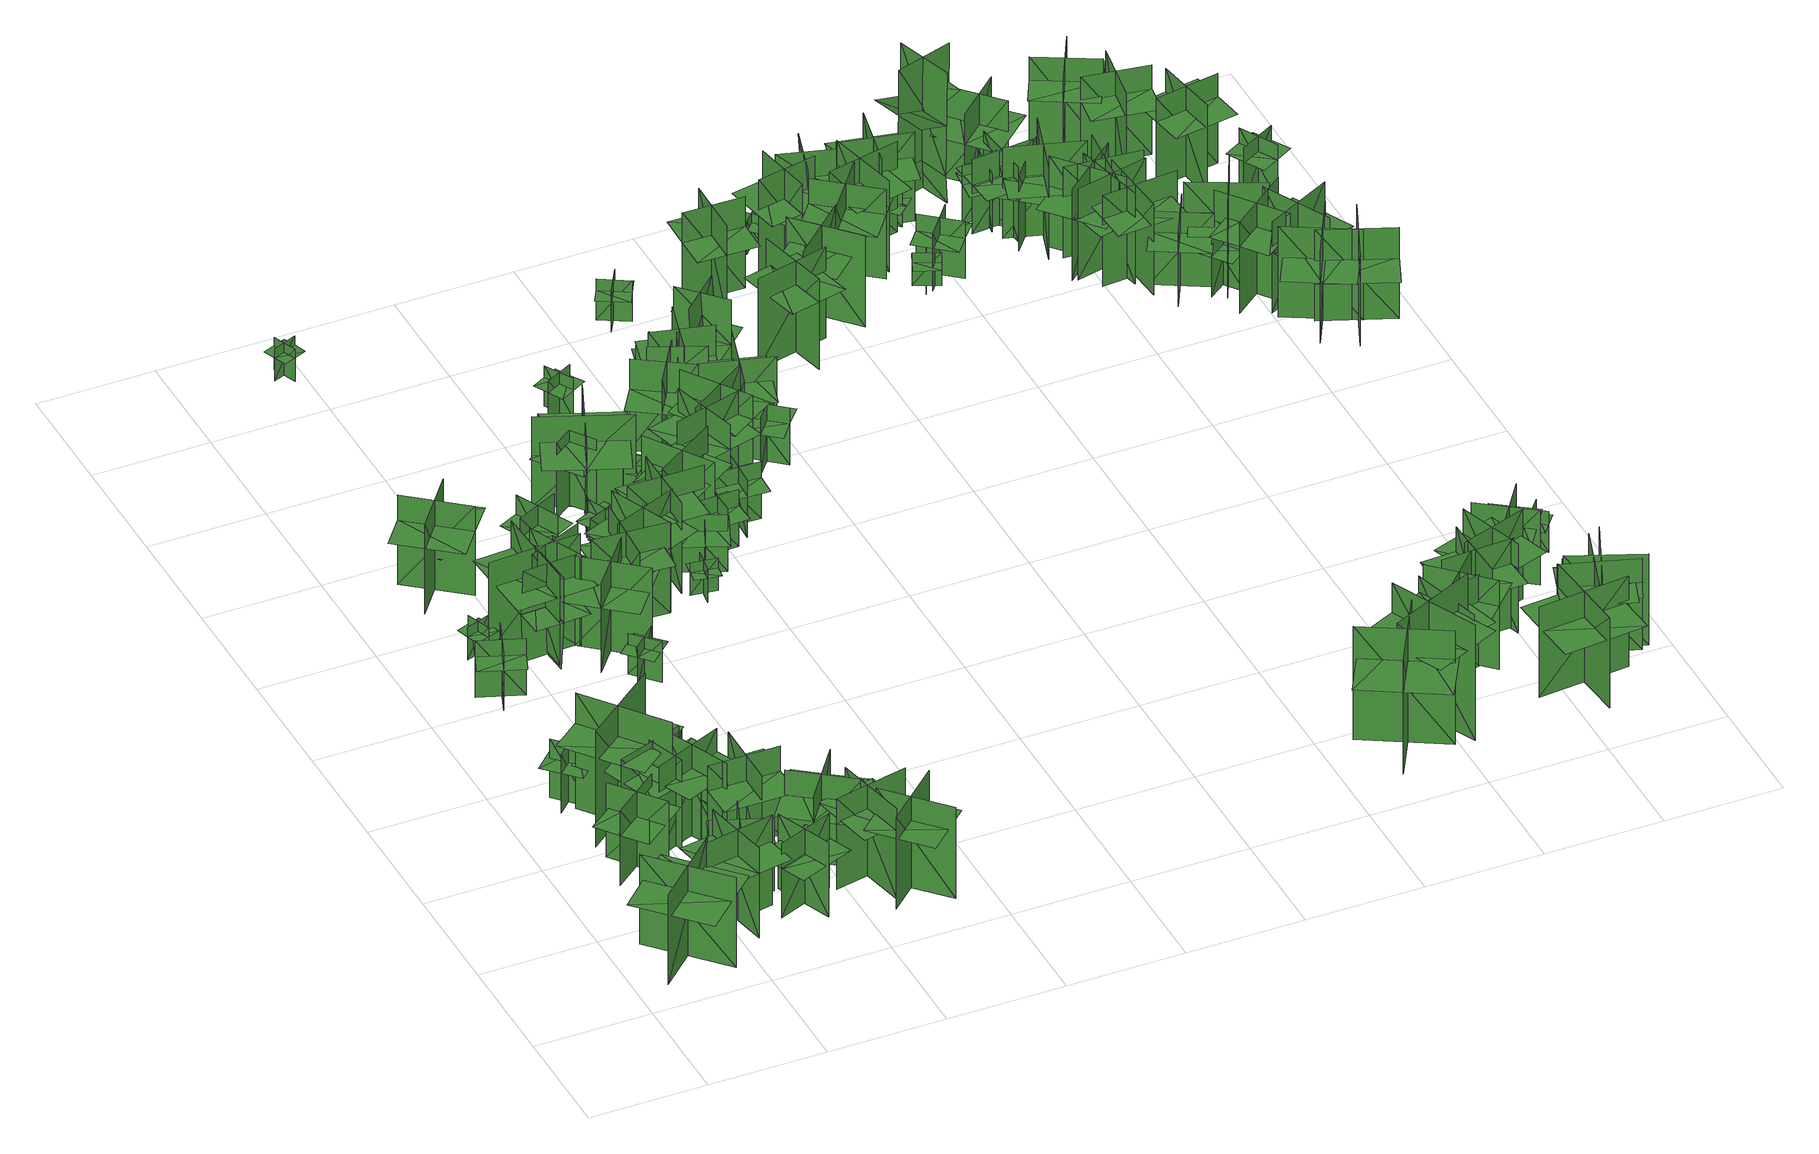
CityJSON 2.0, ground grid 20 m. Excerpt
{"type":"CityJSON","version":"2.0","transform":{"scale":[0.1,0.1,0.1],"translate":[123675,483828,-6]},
"CityObjects":{
"tree1":{"type":"SolitaryVegetationObject","geometry":[{"type":"MultiSurface","lod":"1","boundaries":[[[0,1,2]],[[0,2,3]],[[4,5,6]],[[4,6,7]],[[8,9,10]],[[8,10,11]],[[8,11,12]],[[8,12,13]]]}]},
"tree2":{"type":"SolitaryVegetationObject","geometry":[{"type":"MultiSurface","lod":"1","boundaries":[[[14,15,16]],[[14,16,17]],[[18,19,20]],[[18,20,21]],[[22,23,24]],[[22,24,25]],[[22,23,26]],[[22,26,27]]]}]},
"tree3":{"type":"SolitaryVegetationObject","geometry":[{"type":"MultiSurface","lod":"1","boundaries":[[[28,29,30]],[[28,30,31]],[[32,33,34]],[[32,34,35]],[[36,37,38]],[[36,38,39]],[[36,39,40]],[[36,40,41]]]}]},
"tree4":{"type":"SolitaryVegetationObject","geometry":[{"type":"MultiSurface","lod":"1","boundaries":[[[42,43,44]],[[42,44,45]],[[46,47,48]],[[46,48,49]],[[50,51,52]],[[50,52,53]],[[50,54,55]],[[50,55,51]]]}]},
"tree5":{"type":"SolitaryVegetationObject","geometry":[{"type":"MultiSurface","lod":"1","boundaries":[[[56,57,58]],[[56,58,59]],[[60,61,62]],[[60,62,63]],[[64,65,66]],[[64,66,67]],[[64,68,69]],[[64,69,65]]]}]},
"tree6":{"type":"SolitaryVegetationObject","geometry":[{"type":"MultiSurface","lod":"1","boundaries":[[[70,71,72]],[[70,72,73]],[[74,75,76]],[[74,76,77]],[[78,79,80]],[[78,80,81]],[[78,81,82]],[[78,82,83]]]}]},
"tree7":{"type":"SolitaryVegetationObject","geometry":[{"type":"MultiSurface","lod":"1","boundaries":[[[84,85,86]],[[84,86,87]],[[88,89,90]],[[88,90,91]],[[92,93,94]],[[92,94,95]],[[92,96,97]],[[92,97,93]]]}]},
"tree8":{"type":"SolitaryVegetationObject","geometry":[{"type":"MultiSurface","lod":"1","boundaries":[[[98,99,100]],[[98,100,101]],[[102,103,104]],[[102,104,105]],[[106,107,108]],[[106,108,109]],[[106,109,110]],[[106,110,111]]]}]},
"tree9":{"type":"SolitaryVegetationObject","geometry":[{"type":"MultiSurface","lod":"1","boundaries":[[[112,113,114]],[[112,114,115]],[[116,117,118]],[[116,118,119]],[[120,121,122]],[[120,122,123]],[[120,124,125]],[[120,125,121]]]}]},
"tree10":{"type":"SolitaryVegetationObject","geometry":[{"type":"MultiSurface","lod":"1","boundaries":[[[126,127,128]],[[126,128,129]],[[130,131,132]],[[130,132,133]],[[134,135,136]],[[134,136,137]],[[134,135,138]],[[134,138,139]]]}]},
"tree11":{"type":"SolitaryVegetationObject","geometry":[{"type":"MultiSurface","lod":"1","boundaries":[[[140,141,142]],[[140,142,143]],[[144,145,146]],[[144,146,147]],[[148,149,150]],[[148,150,151]],[[148,151,152]],[[148,152,153]]]}]},
"tree12":{"type":"SolitaryVegetationObject","geometry":[{"type":"MultiSurface","lod":"1","boundaries":[[[154,155,156]],[[154,156,157]],[[158,159,160]],[[158,160,161]],[[162,163,164]],[[162,164,165]],[[162,166,167]],[[162,167,163]]]}]},
"tree13":{"type":"SolitaryVegetationObject","geometry":[{"type":"MultiSurface","lod":"1","boundaries":[[[168,169,170]],[[168,170,171]],[[172,173,174]],[[172,174,175]],[[176,177,178]],[[176,178,179]],[[176,179,180]],[[176,180,181]]]}]},
"tree14":{"type":"SolitaryVegetationObject","geometry":[{"type":"MultiSurface","lod":"1","boundaries":[[[182,183,184]],[[182,184,185]],[[186,187,188]],[[186,188,189]],[[190,191,192]],[[190,192,193]],[[190,193,194]],[[190,194,195]]]}]},
"tree15":{"type":"SolitaryVegetationObject","geometry":[{"type":"MultiSurface","lod":"1","boundaries":[[[196,197,198]],[[196,198,199]],[[200,201,202]],[[200,202,203]],[[204,205,206]],[[204,206,207]],[[204,207,208]],[[204,208,209]]]}]},
"tree16":{"type":"SolitaryVegetationObject","geometry":[{"type":"MultiSurface","lod":"1","boundaries":[[[210,211,212]],[[210,212,213]],[[214,215,216]],[[214,216,217]],[[218,219,220]],[[218,220,221]],[[218,221,222]],[[218,222,223]]]}]},
"tree17":{"type":"SolitaryVegetationObject","geometry":[{"type":"MultiSurface","lod":"1","boundaries":[[[224,225,226]],[[224,226,227]],[[228,229,230]],[[228,230,231]],[[232,233,234]],[[232,234,235]],[[232,235,236]],[[232,236,237]]]}]},
"tree18":{"type":"SolitaryVegetationObject","geometry":[{"type":"MultiSurface","lod":"1","boundaries":[[[238,239,240]],[[238,240,241]],[[242,243,244]],[[242,244,245]],[[246,247,248]],[[246,248,249]],[[246,249,250]],[[246,250,251]]]}]},
"tree19":{"type":"SolitaryVegetationObject","geometry":[{"type":"MultiSurface","lod":"1","boundaries":[[[252,253,254]],[[252,254,255]],[[256,257,258]],[[256,258,259]],[[260,261,262]],[[260,262,263]],[[260,264,265]],[[260,265,261]]]}]},
"tree20":{"type":"SolitaryVegetationObject","geometry":[{"type":"MultiSurface","lod":"1","boundaries":[[[266,267,268]],[[266,268,269]],[[270,271,272]],[[270,272,273]],[[274,275,276]],[[274,276,277]],[[274,277,278]],[[274,278,279]]]}]},
"tree21":{"type":"SolitaryVegetationObject","geometry":[{"type":"MultiSurface","lod":"1","boundaries":[[[280,281,282]],[[280,282,283]],[[284,285,286]],[[284,286,287]],[[288,289,290]],[[288,290,291]],[[288,291,292]],[[288,292,293]]]}]},
"tree22":{"type":"SolitaryVegetationObject","geometry":[{"type":"MultiSurface","lod":"1","boundaries":[[[294,295,296]],[[294,296,297]],[[298,299,300]],[[298,300,301]],[[302,303,299]],[[302,299,298]],[[304,305,295]],[[304,295,294]],[[294,295,306]],[[294,306,307]],[[294,308,309]],[[294,309,295]]]}]},
"tree23":{"type":"SolitaryVegetationObject","geometry":[{"type":"MultiSurface","lod":"1","boundaries":[[[310,311,312]],[[310,312,313]],[[314,315,316]],[[314,316,317]],[[318,319,320]],[[318,320,321]],[[318,321,322]],[[318,322,323]]]}]},
"tree24":{"type":"SolitaryVegetationObject","geometry":[{"type":"MultiSurface","lod":"1","boundaries":[[[324,325,326]],[[324,326,327]],[[328,329,330]],[[328,330,331]],[[332,333,334]],[[332,334,335]],[[332,336,337]],[[332,337,333]]]}]},
"tree25":{"type":"SolitaryVegetationObject","geometry":[{"type":"MultiSurface","lod":"1","boundaries":[[[338,339,340]],[[338,340,341]],[[342,343,344]],[[342,344,345]],[[346,347,348]],[[346,348,349]],[[346,349,350]],[[346,350,351]]]}]},
"tree26":{"type":"SolitaryVegetationObject","geometry":[{"type":"MultiSurface","lod":"1","boundaries":[[[352,353,354]],[[352,354,355]],[[356,357,358]],[[356,358,359]],[[360,361,362]],[[360,362,363]],[[360,364,365]],[[360,365,361]]]}]},
"tree27":{"type":"SolitaryVegetationObject","geometry":[{"type":"MultiSurface","lod":"1","boundaries":[[[366,367,368]],[[366,368,369]],[[370,371,372]],[[370,372,373]],[[374,375,376]],[[374,376,377]],[[374,375,378]],[[374,378,379]]]}]},
"tree28":{"type":"SolitaryVegetationObject","geometry":[{"type":"MultiSurface","lod":"1","boundaries":[[[380,381,382]],[[380,382,383]],[[384,385,386]],[[384,386,387]],[[388,389,390]],[[388,390,391]],[[388,391,392]],[[388,392,393]]]}]},
"tree29":{"type":"SolitaryVegetationObject","geometry":[{"type":"MultiSurface","lod":"1","boundaries":[[[394,395,396]],[[394,396,397]],[[398,399,400]],[[398,400,401]],[[402,403,404]],[[402,404,405]],[[402,405,406]],[[402,406,407]]]}]},
"tree30":{"type":"SolitaryVegetationObject","geometry":[{"type":"MultiSurface","lod":"1","boundaries":[[[408,409,410]],[[408,410,411]],[[412,413,414]],[[412,414,415]],[[416,417,418]],[[416,418,419]],[[416,419,420]],[[416,420,421]]]}]},
"tree31":{"type":"SolitaryVegetationObject","geometry":[{"type":"MultiSurface","lod":"1","boundaries":[[[422,423,424]],[[422,424,425]],[[426,427,428]],[[426,428,429]],[[430,431,432]],[[430,432,433]],[[430,431,434]],[[430,434,435]]]}]},
"tree32":{"type":"SolitaryVegetationObject","geometry":[{"type":"MultiSurface","lod":"1","boundaries":[[[436,437,438]],[[436,438,439]],[[440,441,442]],[[440,442,443]],[[444,445,446]],[[444,446,447]],[[444,448,449]],[[444,449,445]]]}]},
"tree33":{"type":"SolitaryVegetationObject","geometry":[{"type":"MultiSurface","lod":"1","boundaries":[[[450,451,452]],[[450,452,453]],[[454,455,456]],[[454,456,457]],[[458,459,460]],[[458,460,461]],[[458,461,462]],[[458,462,463]]]}]},
"tree34":{"type":"SolitaryVegetationObject","geometry":[{"type":"MultiSurface","lod":"1","boundaries":[[[464,465,466]],[[464,466,467]],[[468,469,470]],[[468,470,471]],[[472,473,474]],[[472,474,475]],[[472,475,476]],[[472,476,477]]]}]},
"tree35":{"type":"SolitaryVegetationObject","geometry":[{"type":"MultiSurface","lod":"1","boundaries":[[[478,479,480]],[[478,480,481]],[[482,483,484]],[[482,484,485]],[[486,487,488]],[[486,488,489]],[[486,489,490]],[[486,490,491]]]}]},
"tree36":{"type":"SolitaryVegetationObject","geometry":[{"type":"MultiSurface","lod":"1","boundaries":[[[492,493,494]],[[492,494,495]],[[496,497,498]],[[496,498,499]],[[500,501,502]],[[500,502,503]],[[500,504,505]],[[500,505,501]]]}]},
"tree37":{"type":"SolitaryVegetationObject","geometry":[{"type":"MultiSurface","lod":"1","boundaries":[[[506,507,508]],[[506,508,509]],[[510,511,512]],[[510,512,513]],[[514,515,516]],[[514,516,517]],[[514,517,518]],[[514,518,519]]]}]},
"tree38":{"type":"SolitaryVegetationObject","geometry":[{"type":"MultiSurface","lod":"1","boundaries":[[[520,521,522]],[[520,522,523]],[[524,525,526]],[[524,526,527]],[[528,529,530]],[[528,530,531]],[[528,532,533]],[[528,533,529]]]}]},
"tree39":{"type":"SolitaryVegetationObject","geometry":[{"type":"MultiSurface","lod":"1","boundaries":[[[534,535,536]],[[534,536,537]],[[538,539,540]],[[538,540,541]],[[542,543,544]],[[542,544,545]],[[542,545,546]],[[542,546,547]]]}]},
"tree40":{"type":"SolitaryVegetationObject","geometry":[{"type":"MultiSurface","lod":"1","boundaries":[[[548,549,550]],[[548,550,551]],[[552,553,554]],[[552,554,555]],[[556,557,558]],[[556,558,559]],[[556,559,560]],[[556,560,561]]]}]},
"tree41":{"type":"SolitaryVegetationObject","geometry":[{"type":"MultiSurface","lod":"1","boundaries":[[[562,563,564]],[[562,564,565]],[[566,567,568]],[[566,568,569]],[[570,571,572]],[[570,572,573]],[[570,574,575]],[[570,575,571]]]}]},
"tree42":{"type":"SolitaryVegetationObject","geometry":[{"type":"MultiSurface","lod":"1","boundaries":[[[576,577,578]],[[576,578,579]],[[580,581,582]],[[580,582,583]],[[584,585,586]],[[584,586,587]],[[584,587,588]],[[584,588,589]]]}]},
"tree43":{"type":"SolitaryVegetationObject","geometry":[{"type":"MultiSurface","lod":"1","boundaries":[[[590,591,592]],[[590,592,593]],[[594,595,596]],[[594,596,597]],[[598,599,600]],[[598,600,601]],[[598,602,603]],[[598,603,599]]]}]},
"tree44":{"type":"SolitaryVegetationObject","geometry":[{"type":"MultiSurface","lod":"1","boundaries":[[[604,605,606]],[[604,606,607]],[[608,609,610]],[[608,610,611]],[[612,613,614]],[[612,614,615]],[[612,615,616]],[[612,616,617]]]}]},
"tree45":{"type":"SolitaryVegetationObject","geometry":[{"type":"MultiSurface","lod":"1","boundaries":[[[618,619,620]],[[618,620,621]],[[622,623,624]],[[622,624,625]],[[626,627,628]],[[626,628,629]],[[626,629,630]],[[626,630,631]]]}]},
"tree46":{"type":"SolitaryVegetationObject","geometry":[{"type":"MultiSurface","lod":"1","boundaries":[[[632,633,634]],[[632,634,635]],[[636,637,638]],[[636,638,639]],[[640,641,642]],[[640,642,643]],[[640,643,644]],[[640,644,645]]]}]},
"tree47":{"type":"SolitaryVegetationObject","geometry":[{"type":"MultiSurface","lod":"1","boundaries":[[[646,647,648]],[[646,648,649]],[[650,651,652]],[[650,652,653]],[[654,655,656]],[[654,656,657]],[[654,658,659]],[[654,659,655]]]}]},
"tree48":{"type":"SolitaryVegetationObject","geometry":[{"type":"MultiSurface","lod":"1","boundaries":[[[660,661,662]],[[660,662,663]],[[664,665,666]],[[664,666,667]],[[668,669,670]],[[668,670,671]],[[668,672,673]],[[668,673,669]]]}]},
"tree49":{"type":"SolitaryVegetationObject","geometry":[{"type":"MultiSurface","lod":"1","boundaries":[[[674,675,676]],[[674,676,677]],[[678,679,680]],[[678,680,681]],[[682,683,679]],[[682,679,678]],[[684,685,675]],[[684,675,674]],[[674,675,686]],[[674,686,687]],[[674,688,689]],[[674,689,675]]]}]},
"tree50":{"type":"SolitaryVegetationObject","geometry":[{"type":"MultiSurface","lod":"1","boundaries":[[[690,691,692]],[[690,692,693]],[[694,695,696]],[[694,696,697]],[[698,699,700]],[[698,700,701]],[[698,702,703]],[[698,703,699]]]}]},
"tree51":{"type":"SolitaryVegetationObject","geometry":[{"type":"MultiSurface","lod":"1","boundaries":[[[704,705,706]],[[704,706,707]],[[708,709,710]],[[708,710,711]],[[712,713,714]],[[712,714,715]],[[712,716,717]],[[712,717,713]]]}]},
"tree52":{"type":"SolitaryVegetationObject","geometry":[{"type":"MultiSurface","lod":"1","boundaries":[[[718,719,720]],[[718,720,721]],[[722,723,724]],[[722,724,725]],[[726,727,728]],[[726,728,729]],[[726,729,730]],[[726,730,731]]]}]},
"tree53":{"type":"SolitaryVegetationObject","geometry":[{"type":"MultiSurface","lod":"1","boundaries":[[[732,733,734]],[[732,734,735]],[[736,737,738]],[[736,738,739]],[[740,741,742]],[[740,742,743]],[[740,741,744]],[[740,744,745]]]}]},
"tree54":{"type":"SolitaryVegetationObject","geometry":[{"type":"MultiSurface","lod":"1","boundaries":[[[746,747,748]],[[746,748,749]],[[750,751,752]],[[750,752,753]],[[754,755,756]],[[754,756,757]],[[754,757,758]],[[754,758,759]]]}]},
"tree55":{"type":"SolitaryVegetationObject","geometry":[{"type":"MultiSurface","lod":"1","boundaries":[[[760,761,762]],[[760,762,763]],[[764,765,766]],[[764,766,767]],[[768,769,765]],[[768,765,764]],[[770,771,761]],[[770,761,760]],[[760,761,772]],[[760,772,773]],[[760,774,775]],[[760,775,761]]]}]},
"tree56":{"type":"SolitaryVegetationObject","geometry":[{"type":"MultiSurface","lod":"1","boundaries":[[[776,777,778]],[[776,778,779]],[[780,781,782]],[[780,782,783]],[[784,785,786]],[[784,786,787]],[[784,787,788]],[[784,788,789]]]}]},
"tree57":{"type":"SolitaryVegetationObject","geometry":[{"type":"MultiSurface","lod":"1","boundaries":[[[790,791,792]],[[790,792,793]],[[794,795,796]],[[794,796,797]],[[798,799,800]],[[798,800,801]],[[798,802,803]],[[798,803,799]]]}]},
"tree58":{"type":"SolitaryVegetationObject","geometry":[{"type":"MultiSurface","lod":"1","boundaries":[[[804,805,806]],[[804,806,807]],[[808,809,810]],[[808,810,811]],[[812,813,814]],[[812,814,815]],[[812,816,817]],[[812,817,813]]]}]},
"tree59":{"type":"SolitaryVegetationObject","geometry":[{"type":"MultiSurface","lod":"1","boundaries":[[[818,819,820]],[[818,820,821]],[[822,823,824]],[[822,824,825]],[[826,827,828]],[[826,828,829]],[[826,829,830]],[[826,830,831]]]}]},
"tree60":{"type":"SolitaryVegetationObject","geometry":[{"type":"MultiSurface","lod":"1","boundaries":[[[832,833,834]],[[832,834,835]],[[836,837,838]],[[836,838,839]],[[840,841,842]],[[840,842,843]],[[840,844,845]],[[840,845,841]]]}]},
"tree61":{"type":"SolitaryVegetationObject","geometry":[{"type":"MultiSurface","lod":"1","boundaries":[[[846,847,848]],[[846,848,849]],[[850,851,852]],[[850,852,853]],[[854,855,856]],[[854,856,857]],[[854,858,859]],[[854,859,855]]]}]},
"tree62":{"type":"SolitaryVegetationObject","geometry":[{"type":"MultiSurface","lod":"1","boundaries":[[[860,861,862]],[[860,862,863]],[[864,865,866]],[[864,866,867]],[[868,869,870]],[[868,870,871]],[[868,871,872]],[[868,872,873]]]}]},
"tree63":{"type":"SolitaryVegetationObject","geometry":[{"type":"MultiSurface","lod":"1","boundaries":[[[874,875,876]],[[874,876,877]],[[878,879,880]],[[878,880,881]],[[882,883,884]],[[882,884,885]],[[882,886,887]],[[882,887,883]]]}]},
"tree64":{"type":"SolitaryVegetationObject","geometry":[{"type":"MultiSurface","lod":"1","boundaries":[[[888,889,890]],[[888,890,891]],[[892,893,894]],[[892,894,895]],[[896,897,898]],[[896,898,899]],[[896,899,900]],[[896,900,901]]]}]},
"tree65":{"type":"SolitaryVegetationObject","geometry":[{"type":"MultiSurface","lod":"1","boundaries":[[[902,903,904]],[[902,904,905]],[[906,907,908]],[[906,908,909]],[[910,911,912]],[[910,912,913]],[[910,913,914]],[[910,914,915]]]}]},
"tree66":{"type":"SolitaryVegetationObject","geometry":[{"type":"MultiSurface","lod":"1","boundaries":[[[916,917,918]],[[916,918,919]],[[920,921,922]],[[920,922,923]],[[924,925,926]],[[924,926,927]],[[924,928,929]],[[924,929,925]]]}]},
"tree67":{"type":"SolitaryVegetationObject","geometry":[{"type":"MultiSurface","lod":"1","boundaries":[[[930,931,932]],[[930,932,933]],[[934,935,936]],[[934,936,937]],[[938,939,940]],[[938,940,941]],[[938,941,942]],[[938,942,943]]]}]},
"tree68":{"type":"SolitaryVegetationObject","geometry":[{"type":"MultiSurface","lod":"1","boundaries":[[[944,945,946]],[[944,946,947]],[[948,949,950]],[[948,950,951]],[[952,953,949]],[[952,949,948]],[[954,955,945]],[[954,945,944]],[[944,945,956]],[[944,956,957]],[[944,958,959]],[[944,959,945]]]}]},
"tree69":{"type":"SolitaryVegetationObject","geometry":[{"type":"MultiSurface","lod":"1","boundaries":[[[960,961,962]],[[960,962,963]],[[964,965,966]],[[964,966,967]],[[968,969,970]],[[968,970,971]],[[968,971,972]],[[968,972,973]]]}]},
"tree70":{"type":"SolitaryVegetationObject","geometry":[{"type":"MultiSurface","lod":"1","boundaries":[[[974,975,976]],[[974,976,977]],[[978,979,980]],[[978,980,981]],[[982,983,984]],[[982,984,985]],[[982,985,986]],[[982,986,987]]]}]},
"tree71":{"type":"SolitaryVegetationObject","geometry":[{"type":"MultiSurface","lod":"1","boundaries":[[[988,989,990]],[[988,990,991]],[[992,993,994]],[[992,994,995]],[[996,997,998]],[[996,998,999]],[[996,1000,1001]],[[996,1001,997]]]}]},
"tree72":{"type":"SolitaryVegetationObject","geometry":[{"type":"MultiSurface","lod":"1","boundaries":[[[1002,1003,1004]],[[1002,1004,1005]],[[1006,1007,1008]],[[1006,1008,1009]],[[1010,1011,1012]],[[1010,1012,1013]],[[1010,1013,1014]],[[1010,1014,1015]]]}]},
"tree73":{"type":"SolitaryVegetationObject","geometry":[{"type":"MultiSurface","lod":"1","boundaries":[[[1016,1017,1018]],[[1016,1018,1019]],[[1020,1021,1022]],[[1020,1022,1023]],[[1024,1025,1026]],[[1024,1026,1027]],[[1024,1027,1028]],[[1024,1028,1029]]]}]},
"tree74":{"type":"SolitaryVegetationObject","geometry":[{"type":"MultiSurface","lod":"1","boundaries":[[[1030,1031,1032]],[[1030,1032,1033]],[[1034,1035,1036]],[[1034,1036,1037]],[[1038,1039,1040]],[[1038,1040,1041]],[[1038,1041,1042]],[[1038,1042,1043]]]}]},
"tree75":{"type":"SolitaryVegetationObject","geometry":[{"type":"MultiSurface","lod":"1","boundaries":[[[1044,1045,1046]],[[1044,1046,1047]],[[1048,1049,1050]],[[1048,1050,1051]],[[1052,1053,1054]],[[1052,1054,1055]],[[1052,1055,1056]],[[1052,1056,1057]]]}]},
"tree76":{"type":"SolitaryVegetationObject","geometry":[{"type":"MultiSurface","lod":"1","boundaries":[[[1058,1059,1060]],[[1058,1060,1061]],[[1062,1063,1064]],[[1062,1064,1065]],[[1066,1067,1068]],[[1066,1068,1069]],[[1066,1069,1070]],[[1066,1070,1071]]]}]},
"tree77":{"type":"SolitaryVegetationObject","geometry":[{"type":"MultiSurface","lod":"1","boundaries":[[[1072,1073,1074]],[[1072,1074,1075]],[[1076,1077,1078]],[[1076,1078,1079]],[[1080,1081,1082]],[[1080,1082,1083]],[[1080,1083,1084]],[[1080,1084,1085]]]}]},
"tree78":{"type":"SolitaryVegetationObject","geometry":[{"type":"MultiSurface","lod":"1","boundaries":[[[1086,1087,1088]],[[1086,1088,1089]],[[1090,1091,1092]],[[1090,1092,1093]],[[1094,1095,1096]],[[1094,1096,1097]],[[1094,1097,1098]],[[1094,1098,1099]]]}]},
"tree79":{"type":"SolitaryVegetationObject","geometry":[{"type":"MultiSurface","lod":"1","boundaries":[[[1100,1101,1102]],[[1100,1102,1103]],[[1104,1105,1106]],[[1104,1106,1107]],[[1108,1109,1110]],[[1108,1110,1111]],[[1108,1112,1113]],[[1108,1113,1109]]]}]},
"tree80":{"type":"SolitaryVegetationObject","geometry":[{"type":"MultiSurface","lod":"1","boundaries":[[[1114,1115,1116]],[[1114,1116,1117]],[[1118,1119,1120]],[[1118,1120,1121]],[[1122,1123,1119]],[[1122,1119,1118]],[[1124,1125,1115]],[[1124,1115,1114]],[[1126,1127,1128]],[[1126,1128,1129]],[[1130,1131,1132]],[[1130,1132,1133]]]}]},
"tree81":{"type":"SolitaryVegetationObject","geometry":[{"type":"MultiSurface","lod":"1","boundaries":[[[1134,1135,1136]],[[1134,1136,1137]],[[1138,1139,1140]],[[1138,1140,1141]],[[1142,1143,1144]],[[1142,1144,1145]],[[1142,1146,1147]],[[1142,1147,1143]]]}]},
"tree82":{"type":"SolitaryVegetationObject","geometry":[{"type":"MultiSurface","lod":"1","boundaries":[[[1148,1149,1150]],[[1148,1150,1151]],[[1152,1153,1154]],[[1152,1154,1155]],[[1156,1157,1158]],[[1156,1158,1159]],[[1156,1160,1161]],[[1156,1161,1157]]]}]},
"tree83":{"type":"SolitaryVegetationObject","geometry":[{"type":"MultiSurface","lod":"1","boundaries":[[[1162,1163,1164]],[[1162,1164,1165]],[[1166,1167,1168]],[[1166,1168,1169]],[[1170,1171,1172]],[[1170,1172,1173]],[[1170,1174,1175]],[[1170,1175,1171]]]}]},
"tree84":{"type":"SolitaryVegetationObject","geometry":[{"type":"MultiSurface","lod":"1","boundaries":[[[1176,1177,1178]],[[1176,1178,1179]],[[1180,1181,1182]],[[1180,1182,1183]],[[1184,1185,1186]],[[1184,1186,1187]],[[1184,1185,1188]],[[1184,1188,1189]]]}]},
"tree85":{"type":"SolitaryVegetationObject","geometry":[{"type":"MultiSurface","lod":"1","boundaries":[[[1190,1191,1192]],[[1190,1192,1193]],[[1194,1195,1196]],[[1194,1196,1197]],[[1198,1199,1200]],[[1198,1200,1201]],[[1198,1199,1202]],[[1198,1202,1203]]]}]},
"tree86":{"type":"SolitaryVegetationObject","geometry":[{"type":"MultiSurface","lod":"1","boundaries":[[[1204,1205,1206]],[[1204,1206,1207]],[[1208,1209,1210]],[[1208,1210,1211]],[[1212,1213,1214]],[[1212,1214,1215]],[[1212,1216,1217]],[[1212,1217,1213]]]}]},
"tree87":{"type":"SolitaryVegetationObject","geometry":[{"type":"MultiSurface","lod":"1","boundaries":[[[1218,1219,1220]],[[1218,1220,1221]],[[1222,1223,1224]],[[1222,1224,1225]],[[1226,1227,1228]],[[1226,1228,1229]],[[1226,1227,1230]],[[1226,1230,1231]]]}]},
"tree88":{"type":"SolitaryVegetationObject","geometry":[{"type":"MultiSurface","lod":"1","boundaries":[[[1232,1233,1234]],[[1232,1234,1235]],[[1236,1237,1238]],[[1236,1238,1239]],[[1240,1241,1242]],[[1240,1242,1243]],[[1240,1241,1244]],[[1240,1244,1245]]]}]},
"tree89":{"type":"SolitaryVegetationObject","geometry":[{"type":"MultiSurface","lod":"1","boundaries":[[[1246,1247,1248]],[[1246,1248,1249]],[[1250,1251,1252]],[[1250,1252,1253]],[[1254,1255,1256]],[[1254,1256,1257]],[[1254,1258,1259]],[[1254,1259,1255]]]}]},
"tree90":{"type":"SolitaryVegetationObject","geometry":[{"type":"MultiSurface","lod":"1","boundaries":[[[1260,1261,1262]],[[1260,1262,1263]],[[1264,1265,1266]],[[1264,1266,1267]],[[1268,1269,1270]],[[1268,1270,1271]],[[1268,1269,1272]],[[1268,1272,1273]]]}]},
"tree91":{"type":"SolitaryVegetationObject","geometry":[{"type":"MultiSurface","lod":"1","boundaries":[[[1274,1275,1276]],[[1274,1276,1277]],[[1278,1279,1280]],[[1278,1280,1281]],[[1282,1283,1284]],[[1282,1284,1285]],[[1282,1283,1286]],[[1282,1286,1287]]]}]},
"tree92":{"type":"SolitaryVegetationObject","geometry":[{"type":"MultiSurface","lod":"1","boundaries":[[[1288,1289,1290]],[[1288,1290,1291]],[[1292,1293,1294]],[[1292,1294,1295]],[[1296,1297,1298]],[[1296,1298,1299]],[[1296,1300,1301]],[[1296,1301,1297]]]}]},
"tree93":{"type":"SolitaryVegetationObject","geometry":[{"type":"MultiSurface","lod":"1","boundaries":[[[1302,1303,1304]],[[1302,1304,1305]],[[1306,1307,1308]],[[1306,1308,1309]],[[1310,1311,1312]],[[1310,1312,1313]],[[1310,1313,1314]],[[1310,1314,1315]]]}]},
"tree94":{"type":"SolitaryVegetationObject","geometry":[{"type":"MultiSurface","lod":"1","boundaries":[[[1316,1317,1318]],[[1316,1318,1319]],[[1320,1321,1322]],[[1320,1322,1323]],[[1324,1325,1326]],[[1324,1326,1327]],[[1324,1327,1328]],[[1324,1328,1329]]]}]},
"tree95":{"type":"SolitaryVegetationObject","geometry":[{"type":"MultiSurface","lod":"1","boundaries":[[[1330,1331,1332]],[[1330,1332,1333]],[[1334,1335,1336]],[[1334,1336,1337]],[[1338,1339,1340]],[[1338,1340,1341]],[[1338,1342,1343]],[[1338,1343,1339]]]}]},
"tree96":{"type":"SolitaryVegetationObject","geometry":[{"type":"MultiSurface","lod":"1","boundaries":[[[1344,1345,1346]],[[1344,1346,1347]],[[1348,1349,1350]],[[1348,1350,1351]],[[1352,1353,1354]],[[1352,1354,1355]],[[1352,1353,1356]],[[1352,1356,1357]]]}]},
"tree97":{"type":"SolitaryVegetationObject","geometry":[{"type":"MultiSurface","lod":"1","boundaries":[[[1358,1359,1360]],[[1358,1360,1361]],[[1362,1363,1364]],[[1362,1364,1365]],[[1366,1367,1368]],[[1366,1368,1369]],[[1366,1369,1370]],[[1366,1370,1371]]]}]},
"tree98":{"type":"SolitaryVegetationObject","geometry":[{"type":"MultiSurface","lod":"1","boundaries":[[[1372,1373,1374]],[[1372,1374,1375]],[[1376,1377,1378]],[[1376,1378,1379]],[[1380,1381,1382]],[[1380,1382,1383]],[[1380,1381,1384]],[[1380,1384,1385]]]}]},
"tree99":{"type":"SolitaryVegetationObject","geometry":[{"type":"MultiSurface","lod":"1","boundaries":[[[1386,1387,1388]],[[1386,1388,1389]],[[1390,1391,1392]],[[1390,1392,1393]],[[1394,1395,1396]],[[1394,1396,1397]],[[1394,1395,1398]],[[1394,1398,1399]]]}]},
"tree100":{"type":"SolitaryVegetationObject","geometry":[{"type":"MultiSurface","lod":"1","boundaries":[[[1400,1401,1402]],[[1400,1402,1403]],[[1404,1405,1406]],[[1404,1406,1407]],[[1408,1409,1410]],[[1408,1410,1411]],[[1408,1411,1412]],[[1408,1412,1413]]]}]},
"tree101":{"type":"SolitaryVegetationObject","geometry":[{"type":"MultiSurface","lod":"1","boundaries":[[[1414,1415,1416]],[[1414,1416,1417]],[[1418,1419,1420]],[[1418,1420,1421]],[[1422,1423,1424]],[[1422,1424,1425]],[[1422,1423,1426]],[[1422,1426,1427]]]}]},
"tree102":{"type":"SolitaryVegetationObject","geometry":[{"type":"MultiSurface","lod":"1","boundaries":[[[1428,1429,1430]],[[1428,1430,1431]],[[1432,1433,1434]],[[1432,1434,1435]],[[1436,1437,1438]],[[1436,1438,1439]],[[1436,1439,1440]],[[1436,1440,1441]]]}]},
"tree103":{"type":"SolitaryVegetationObject","geometry":[{"type":"MultiSurface","lod":"1","boundaries":[[[1442,1443,1444]],[[1442,1444,1445]],[[1446,1447,1448]],[[1446,1448,1449]],[[1450,1451,1452]],[[1450,1452,1453]],[[1450,1453,1454]],[[1450,1454,1455]]]}]}
},
"vertices":[
[48,47,12],[163,155,12],[163,155,182],[48,47,182],[160,44,12],[52,159,12],[52,159,182],[160,44,182],[156,49,135],[206,96,135],[107,202,135],[57,155,135],[7,107,135],[106,2,135],
[171,372,12],[88,307,12],[88,307,153],[171,372,153],[99,381,12],[165,298,12],[165,298,153],[99,381,153],[169,375,106],[86,310,106],[118,268,106],[201,333,106],[59,344,106],[142,409,106],
[157,143,11],[277,166,11],[277,166,181],[157,143,181],[224,98,11],[201,217,11],[201,217,181],[224,98,181],[224,98,133],[284,109,133],[261,229,133],[201,217,133],[141,206,133],[164,86,133],
[132,511,9],[86,558,9],[86,558,120],[132,511,120],[133,561,9],[85,515,9],[85,515,120],[133,561,120],[133,561,84],[85,515,84],[110,489,84],[158,535,84],[108,588,84],[60,541,84],
[214,391,5],[112,521,5],[112,521,224],[214,391,224],[229,521,5],[99,419,5],[99,419,224],[229,521,224],[206,403,167],[112,521,167],[61,481,167],[154,362,167],[257,443,167],[163,562,167],
[261,258,12],[226,165,12],[226,165,151],[261,258,151],[201,231,12],[294,195,12],[294,195,151],[201,231,151],[201,231,112],[183,184,112],[276,149,112],[294,195,112],[312,242,112],[219,277,112],
[132,549,11],[180,503,11],[180,503,121],[132,549,121],[133,498,11],[179,546,11],[179,546,121],[133,498,121],[133,498,85],[179,546,85],[153,572,85],[107,524,85],[159,473,85],[205,521,85],
[245,435,9],[130,394,9],[130,394,178],[245,435,178],[172,470,9],[213,355,9],[213,355,178],[172,470,178],[172,470,131],[115,450,131],[155,335,131],[213,355,131],[270,376,131],[229,490,131],
[174,352,8],[294,403,8],[294,403,180],[174,352,180],[270,315,8],[219,434,8],[219,434,180],[270,315,180],[185,356,136],[294,403,136],[273,451,136],[164,403,136],[205,309,136],[314,356,136],
[275,128,13],[373,167,13],[373,167,154],[275,128,154],[341,100,13],[302,198,13],[302,198,154],[341,100,154],[276,125,107],[374,164,107],[355,213,107],[257,174,107],[390,124,107],[292,85,107],
[113,784,13],[141,857,13],[141,857,120],[113,784,120],[161,805,13],[88,832,13],[88,832,120],[161,805,120],[161,805,90],[174,841,90],[102,869,90],[88,832,90],[74,796,90],[147,769,90],
[285,332,11],[275,397,11],[275,397,122],[285,332,122],[315,373,11],[249,363,11],[249,363,122],[315,373,122],[315,373,86],[249,363,86],[255,327,86],[320,337,86],[309,409,86],[244,399,86],
[226,494,12],[283,442,12],[283,442,120],[226,494,120],[228,442,12],[280,500,12],[280,500,120],[228,442,120],[228,442,90],[256,416,90],[309,473,90],[280,500,90],[252,526,90],[199,469,90],
[306,266,10],[306,388,10],[306,388,179],[306,266,179],[363,323,10],[242,323,10],[242,323,179],[363,323,179],[363,323,132],[363,384,132],[242,383,132],[242,323,132],[242,262,132],[364,262,132],
[265,409,13],[317,427,13],[317,427,90],[265,409,90],[298,393,13],[279,445,13],[279,445,90],[298,393,90],[298,393,69],[324,402,69],[305,454,69],[279,445,69],[253,435,69],[272,383,69],
[131,951,12],[146,909,12],[146,909,74],[131,951,74],[118,924,12],[160,939,12],[160,939,74],[118,924,74],[118,924,56],[125,903,56],[167,918,56],[160,939,56],[153,960,56],[111,945,56],
[344,265,10],[442,193,10],[442,193,179],[344,265,179],[355,185,10],[428,283,10],[428,283,179],[355,185,179],[355,185,132],[404,149,132],[477,247,132],[428,283,132],[379,319,132],[306,221,132],
[179,1145,18],[104,1050,18],[104,1050,187],[179,1145,187],[99,1136,18],[194,1061,18],[194,1061,187],[99,1136,187],[99,1136,140],[61,1088,140],[156,1013,140],[194,1061,140],[232,1108,140],[136,1184,140],
[457,105,7],[430,232,7],[430,232,179],[457,105,179],[512,192,7],[385,165,7],[385,165,179],[512,192,179],[455,116,135],[430,232,135],[380,222,135],[404,105,135],[505,127,135],[480,243,135],
[185,1141,22],[136,1116,22],[136,1116,99],[185,1141,99],[150,1153,22],[175,1104,22],[175,1104,99],[150,1153,99],[150,1153,78],[125,1140,78],[150,1091,78],[175,1104,78],[200,1116,78],[175,1165,78],
[422,210,13],[466,273,13],[466,273,121],[422,210,121],[473,219,13],[409,263,13],[409,263,121],[473,219,121],[473,219,91],[495,251,91],[431,294,91],[409,263,91],[387,231,91],[451,187,91],
[240,947,90],[246,854,90],[294,857,90],[289,950,90],[290,905,90],[196,900,90],[197,894,175],[290,900,175],[290,900,4],[197,894,4],[236,947,4],[242,854,4],[246,854,175],[240,947,175],[193,944,90],[199,851,90],
[155,929,10],[313,938,10],[313,938,181],[155,929,181],[240,855,10],[231,1012,10],[231,1012,181],[240,855,181],[239,861,133],[308,865,133],[300,1010,133],[232,1006,133],[163,1002,133],[171,858,133],
[538,66,9],[449,161,9],[449,161,182],[538,66,182],[541,168,9],[445,80,9],[445,80,182],[541,168,182],[530,74,137],[449,161,137],[412,126,137],[492,39,137],[568,109,137],[487,196,137],
[495,179,13],[446,217,13],[446,217,95],[495,179,95],[489,222,13],[452,174,13],[452,174,95],[489,222,95],[485,217,64],[465,232,64],[438,198,64],[459,182,64],[479,167,64],[505,201,64],
[292,890,7],[250,985,7],[250,985,180],[292,890,180],[321,965,7],[225,922,7],[225,922,180],[321,965,180],[321,965,124],[225,922,124],[249,870,124],[344,913,124],[298,1017,124],[202,975,124],
[551,192,14],[472,167,14],[472,167,123],[551,192,123],[501,217,14],[526,139,14],[526,139,123],[501,217,123],[550,194,87],[471,169,87],[484,130,87],[562,155,87],[461,201,87],[540,226,87],
[325,791,11],[363,750,11],[363,750,88],[325,791,88],[324,754,11],[364,792,11],[364,792,88],[324,754,88],[324,754,67],[342,734,67],[383,772,67],[364,792,67],[345,812,67],[305,774,67],
[252,1064,14],[285,1036,14],[285,1036,76],[252,1064,76],[254,1035,14],[282,1069,14],[282,1069,76],[254,1035,76],[254,1035,58],[271,1020,58],[299,1054,58],[282,1069,58],[265,1083,58],[237,1049,58],
[285,897,6],[379,820,6],[379,820,175],[285,897,175],[292,817,6],[369,911,6],[369,911,175],[292,817,175],[292,817,128],[339,778,128],[416,872,128],[369,911,128],[322,949,128],[245,855,128],
[334,1066,13],[299,1140,13],[299,1140,122],[334,1066,122],[353,1119,13],[279,1083,13],[279,1083,122],[353,1119,122],[337,1067,86],[301,1141,86],[264,1123,86],[300,1049,86],[331,1156,86],[367,1082,86],
[452,913,4],[323,921,4],[323,921,177],[452,913,177],[384,989,4],[376,860,4],[376,860,177],[384,989,177],[441,914,132],[323,921,132],[320,870,132],[438,862,132],[445,965,132],[326,972,132],
[154,1702,25],[170,1661,25],[170,1661,86],[154,1702,86],[142,1675,25],[183,1692,25],[183,1692,86],[142,1675,86],[142,1675,69],[150,1655,69],[191,1671,69],[183,1692,69],[175,1712,69],[134,1696,69],
[378,943,6],[490,989,6],[490,989,176],[378,943,176],[452,911,6],[405,1024,6],[405,1024,176],[452,911,176],[452,911,128],[509,935,128],[462,1047,128],[405,1024,128],[349,1000,128],[396,888,128],
[443,1064,8],[414,1129,8],[414,1129,85],[443,1064,85],[461,1112,8],[396,1082,8],[396,1082,85],[461,1112,85],[459,1110,64],[446,1139,64],[386,1112,64],[399,1084,64],[411,1055,64],[471,1082,64],
[451,1180,11],[401,1249,11],[401,1249,153],[451,1180,153],[461,1245,11],[392,1195,11],[392,1195,153],[461,1245,153],[461,1245,107],[392,1195,107],[420,1157,107],[488,1207,107],[433,1283,107],[364,1232,107],
[517,947,13],[510,903,13],[510,903,75],[517,947,75],[493,930,13],[537,923,13],[537,923,75],[493,930,75],[493,930,57],[490,908,57],[533,901,57],[537,923,57],[540,945,57],[496,952,57],
[486,946,8],[486,1076,8],[486,1076,180],[486,946,180],[558,1019,8],[428,1018,8],[428,1018,180],[558,1019,180],[486,957,136],[486,1076,136],[434,1075,136],[435,956,136],[538,957,136],[537,1076,136],
[371,1239,9],[517,1179,9],[517,1179,180],[371,1239,180],[415,1135,9],[475,1281,9],[475,1281,180],[415,1135,180],[418,1141,132],[482,1115,132],[536,1249,132],[472,1275,132],[409,1301,132],[354,1167,132],
[571,962,12],[500,992,12],[500,992,120],[571,962,120],[552,1010,12],[522,938,12],[522,938,120],[552,1010,120],[552,1010,90],[516,1025,90],[486,953,90],[522,938,90],[558,923,90],[588,995,90],
[603,1105,9],[494,1034,9],[494,1034,181],[603,1105,181],[502,1125,9],[574,1017,9],[574,1017,181],[502,1125,181],[594,1099,136],[494,1034,136],[523,991,136],[622,1056,136],[566,1142,136],[466,1077,136],
[577,976,12],[575,1053,12],[575,1053,120],[577,976,120],[613,1013,12],[535,1011,12],[535,1011,120],[613,1013,120],[613,1013,90],[612,1052,90],[534,1050,90],[535,1011,90],[536,972,90],[614,974,90],
[539,1230,11],[499,1186,11],[499,1186,89],[539,1230,89],[492,1228,11],[535,1188,11],[535,1188,89],[492,1228,89],[535,1226,69],[499,1186,69],[516,1171,69],[552,1210,69],[518,1242,69],[481,1202,69],
[519,1409,16],[492,1457,16],[492,1457,92],[519,1409,92],[529,1444,16],[481,1418,16],[481,1418,92],[529,1444,92],[529,1444,71],[516,1468,71],[468,1442,71],[481,1418,71],[494,1393,71],[543,1420,71],
[635,1030,11],[639,1108,11],[639,1108,119],[635,1030,119],[674,1065,11],[596,1068,11],[596,1068,119],[674,1065,119],[674,1065,89],[675,1103,89],[598,1107,89],[596,1068,89],[595,1029,89],[672,1026,89],
[567,1136,10],[684,1169,10],[684,1169,179],[567,1136,179],[637,1096,10],[604,1213,10],[604,1213,179],[637,1096,179],[637,1096,132],[696,1112,132],[663,1229,132],[604,1213,132],[546,1196,132],[579,1079,132],
[645,1326,8],[589,1238,8],[589,1238,182],[645,1326,182],[567,1309,8],[655,1252,8],[655,1252,182],[567,1309,182],[567,1309,125],[655,1252,125],[686,1300,125],[598,1357,125],[536,1261,125],[624,1204,125],
[625,1254,8],[698,1147,8],[698,1147,181],[625,1254,181],[606,1154,8],[714,1226,8],[714,1226,181],[606,1154,181],[631,1245,136],[698,1147,136],[740,1175,136],[674,1274,136],[589,1217,136],[655,1118,136],
[626,1262,95],[664,1348,95],[620,1367,96],[582,1282,96],[602,1322,95],[687,1284,95],[690,1290,181],[604,1327,181],[604,1327,10],[690,1290,10],[630,1261,10],[668,1346,10],[664,1348,181],[626,1262,181],[670,1243,96],[708,1328,96],
[721,1331,10],[620,1357,10],[620,1357,183],[721,1331,183],[680,1400,10],[654,1299,10],[654,1299,183],[680,1400,183],[680,1400,126],[654,1299,126],[709,1285,126],[735,1386,126],[625,1414,126],[599,1313,126],
[738,1309,8],[701,1185,8],[701,1185,180],[738,1309,180],[648,1259,8],[773,1223,8],[773,1223,180],[648,1259,180],[735,1299,136],[701,1185,136],[751,1170,136],[784,1284,136],[685,1313,136],[652,1199,136],
[719,1163,13],[768,1223,13],[768,1223,121],[719,1163,121],[770,1168,13],[710,1217,13],[710,1217,121],[770,1168,121],[770,1168,91],[795,1198,91],[734,1247,91],[710,1217,91],[686,1186,91],[746,1138,91],
[641,1448,11],[698,1434,11],[698,1434,90],[641,1448,90],[662,1414,11],[675,1471,11],[675,1471,90],[662,1414,90],[640,1446,63],[697,1433,63],[704,1461,63],[647,1475,63],[692,1409,63],[635,1423,63],
[690,1629,19],[662,1581,19],[662,1581,96],[690,1629,96],[654,1619,19],[702,1592,19],[702,1592,96],[654,1619,96],[654,1619,75],[641,1595,75],[689,1568,75],[702,1592,75],[716,1616,75],[668,1643,75],
[770,1380,97],[705,1448,97],[670,1415,97],[734,1347,97],[705,1381,97],[773,1445,97],[769,1449,182],[701,1385,182],[701,1385,11],[769,1449,11],[772,1383,11],[708,1451,11],[705,1448,182],[770,1380,182],[804,1413,97],[740,1481,97],
[755,1522,15],[796,1540,15],[796,1540,76],[755,1522,76],[783,1511,15],[765,1552,15],[765,1552,76],[783,1511,76],[783,1511,59],[803,1521,59],[785,1561,59],[765,1552,59],[744,1542,59],[763,1502,59],
[840,1549,13],[842,1653,13],[842,1653,186],[840,1549,186],[897,1605,13],[793,1607,13],[793,1607,186],[897,1605,186],[897,1605,130],[793,1607,130],[792,1550,130],[896,1548,130],[898,1662,130],[794,1664,130],
[885,1502,8],[915,1375,8],[915,1375,180],[885,1502,180],[831,1414,8],[958,1444,8],[958,1444,180],[831,1414,180],[887,1491,136],[915,1375,136],[965,1387,136],[937,1503,136],[837,1479,136],[865,1363,136],
[1391,103,9],[1256,179,9],[1256,179,224],[1391,103,224],[1364,202,9],[1288,68,9],[1288,68,224],[1364,202,224],[1364,202,164],[1297,241,164],[1220,106,164],[1288,68,164],[1355,30,164],[1432,164,164],
[921,1446,9],[1016,1534,9],[1016,1534,181],[921,1446,181],[1023,1443,9],[935,1538,9],[935,1538,181],[1023,1443,181],[929,1454,136],[1016,1534,136],[981,1572,136],[894,1491,136],[963,1416,136],[1051,1497,136],
[1424,101,8],[1354,251,8],[1354,251,227],[1424,101,227],[1468,224,8],[1318,154,8],[1318,154,227],[1468,224,227],[1418,114,171],[1354,251,171],[1295,223,171],[1359,86,171],[1477,142,171],[1413,279,171],
[962,1675,20],[930,1706,20],[930,1706,81],[962,1675,81],[961,1705,20],[931,1673,20],[931,1673,81],[961,1705,81],[961,1705,64],[946,1720,64],[915,1689,64],[931,1673,64],[946,1658,64],[977,1689,64],
[1035,1652,15],[932,1632,15],[932,1632,188],[1035,1652,188],[969,1697,15],[988,1594,15],[988,1594,188],[969,1697,188],[969,1697,132],[988,1594,132],[1044,1605,132],[1025,1707,132],[913,1686,132],[932,1583,132],
[1004,1543,15],[1004,1543,77],[1053,1565,77],[1053,1565,15],[1017,1577,15],[1017,1577,77],[1039,1530,77],[1039,1530,15],[1014,1584,57],[990,1573,57],[1016,1514,57],[1041,1525,57],[1065,1536,57],[1039,1595,57],
[977,1624,16],[1041,1669,16],[1041,1669,123],[977,1624,123],[1028,1615,16],[984,1679,16],[984,1679,123],[1028,1615,123],[1028,1615,93],[1060,1637,93],[1016,1701,93],[984,1679,93],[952,1657,93],[996,1593,93],
[1458,178,10],[1423,303,10],[1423,303,183],[1458,178,183],[1508,268,10],[1383,233,10],[1383,233,183],[1508,268,183],[1455,188,138],[1423,303,138],[1374,289,138],[1406,175,138],[1505,202,138],[1473,317,138],
[1087,1621,12],[1012,1525,12],[1012,1525,181],[1087,1621,181],[1007,1612,12],[1102,1537,12],[1102,1537,181],[1007,1612,181],[1007,1612,134],[969,1564,134],[1065,1489,134],[1102,1537,134],[1140,1585,134],[1044,1660,134],
[1073,1656,102],[983,1681,102],[970,1635,102],[1060,1609,102],[1017,1623,102],[1042,1713,102],[1037,1715,187],[1011,1625,187],[1011,1625,16],[1037,1715,16],[1074,1660,16],[984,1685,16],[983,1681,187],[1073,1656,187],[1085,1702,102],[995,1727,102],
[1062,1592,17],[1062,1592,79],[1099,1630,79],[1099,1630,17],[1062,1628,17],[1062,1628,79],[1099,1591,79],[1099,1591,17],[1057,1633,58],[1038,1615,58],[1083,1569,58],[1102,1588,58],[1121,1607,58],[1076,1652,58],
[1523,330,12],[1439,242,12],[1439,242,181],[1523,330,181],[1442,329,12],[1530,244,12],[1530,244,181],[1442,329,181],[1442,329,133],[1400,285,133],[1488,200,133],[1530,244,133],[1572,288,133],[1484,372,133],
[1113,1551,12],[1084,1678,12],[1084,1678,184],[1113,1551,184],[1167,1638,12],[1040,1610,12],[1040,1610,184],[1167,1638,184],[1110,1562,139],[1084,1678,139],[1034,1667,139],[1060,1551,139],[1161,1573,139],[1135,1689,139],
[1156,1510,16],[1138,1470,16],[1138,1470,78],[1156,1510,78],[1128,1500,16],[1169,1482,16],[1169,1482,78],[1128,1500,78],[1128,1500,60],[1119,1479,60],[1160,1462,60],[1169,1482,60],[1178,1502,60],[1137,1520,60],
[1200,1535,16],[1151,1475,16],[1151,1475,124],[1200,1535,124],[1149,1531,16],[1209,1482,16],[1209,1482,124],[1149,1531,124],[1149,1531,93],[1125,1501,93],[1185,1452,93],[1209,1482,93],[1234,1511,93],[1174,1561,93],
[1474,331,10],[1596,336,10],[1596,336,179],[1474,331,179],[1533,276,10],[1529,398,10],[1529,398,179],[1533,276,179],[1533,276,132],[1594,278,132],[1590,400,132],[1529,398,132],[1468,395,132],[1472,274,132],
[1083,1677,12],[1203,1652,12],[1203,1652,181],[1083,1677,181],[1128,1609,12],[1152,1728,12],[1152,1728,181],[1128,1609,181],[1128,1609,134],[1187,1596,134],[1212,1715,134],[1152,1728,134],[1093,1740,134],[1068,1621,134],
[1179,1678,16],[1179,1678,78],[1140,1641,78],[1140,1641,16],[1177,1642,16],[1177,1642,78],[1141,1680,78],[1141,1680,16],[1182,1636,58],[1202,1655,58],[1158,1701,58],[1138,1683,58],[1119,1665,58],[1163,1618,58],
[1628,243,11],[1642,86,11],[1642,86,182],[1628,243,182],[1556,156,11],[1713,170,11],[1713,170,182],[1556,156,182],[1563,157,134],[1569,88,134],[1713,101,134],[1707,169,134],[1701,238,134],[1557,225,134],
[1524,356,10],[1639,395,10],[1639,395,179],[1524,356,179],[1597,319,10],[1558,435,10],[1558,435,179],[1597,319,179],[1597,319,132],[1654,339,132],[1615,454,132],[1558,435,132],[1500,415,132],[1539,300,132],
[1750,202,10],[1627,243,10],[1627,243,182],[1750,202,182],[1703,294,10],[1663,170,10],[1663,170,182],[1703,294,182],[1740,206,138],[1627,243,138],[1611,194,138],[1724,157,138],[1756,255,138],[1643,292,138],
[1262,1667,68],[1231,1766,68],[1232,1766,263],[1264,1667,263],[1298,1736,69],[1200,1705,69],[1200,1704,263],[1299,1735,263],[1299,1735,17],[1200,1704,17],[1264,1667,17],[1232,1766,17],[1263,1667,163],[1232,1766,163],[1181,1750,182],[1213,1651,182],[1236,1752,194],[1260,1679,194],[1297,1691,205],[1273,1764,205],
[1764,208,10],[1644,258,10],[1644,258,182],[1764,208,182],[1725,303,10],[1674,183,10],[1674,183,182],[1725,303,182],[1754,212,138],[1644,258,138],[1624,211,138],[1734,165,138],[1774,259,138],[1664,306,138],
[1673,491,11],[1612,405,11],[1612,405,152],[1673,491,152],[1591,477,11],[1678,415,11],[1678,415,152],[1591,477,152],[1668,484,116],[1612,405,116],[1647,380,116],[1702,460,116],[1634,508,116],[1578,429,116],
[1266,1616,12],[1332,1609,12],[1332,1609,122],[1266,1616,122],[1298,1577,12],[1305,1643,12],[1305,1643,122],[1298,1577,122],[1298,1577,86],[1305,1643,86],[1269,1647,86],[1262,1581,86],[1334,1572,86],[1341,1638,86],
[1269,1588,10],[1375,1597,10],[1375,1597,151],[1269,1588,151],[1325,1542,10],[1316,1647,10],[1316,1647,151],[1325,1542,151],[1270,1584,103],[1375,1593,103],[1371,1646,103],[1265,1637,103],[1379,1551,103],[1273,1542,103],
[1383,1602,9],[1316,1520,9],[1316,1520,150],[1383,1602,150],[1312,1595,9],[1393,1528,9],[1393,1528,150],[1312,1595,150],[1381,1604,103],[1313,1523,103],[1354,1489,103],[1422,1570,103],[1280,1550,103],[1348,1631,103],
[1290,1733,13],[1361,1656,13],[1361,1656,187],[1290,1733,187],[1287,1653,13],[1364,1723,13],[1364,1723,187],[1287,1653,187],[1287,1653,130],[1364,1723,130],[1326,1765,130],[1249,1695,130],[1325,1611,130],[1403,1681,130],
[1308,1561,8],[1432,1523,8],[1432,1523,180],[1308,1561,180],[1349,1483,8],[1387,1607,8],[1387,1607,180],[1349,1483,180],[1307,1557,123],[1430,1519,123],[1449,1581,123],[1326,1619,123],[1415,1469,123],[1292,1507,123],
[1359,1420,8],[1458,1504,8],[1458,1504,180],[1359,1420,180],[1447,1414,8],[1363,1512,8],[1363,1512,180],[1447,1414,180],[1362,1417,123],[1460,1501,123],[1418,1550,123],[1320,1466,123],[1494,1461,123],[1396,1377,123],
[1722,480,14],[1685,510,14],[1685,510,92],[1722,480,92],[1718,516,14],[1688,479,14],[1688,479,92],[1718,516,92],[1718,516,67],[1688,479,67],[1708,463,67],[1738,500,67],[1698,533,67],[1668,496,67],
[1368,1417,8],[1494,1446,8],[1494,1446,180],[1368,1417,180],[1442,1371,8],[1413,1497,8],[1413,1497,180],[1442,1371,180],[1369,1413,123],[1495,1442,123],[1480,1505,123],[1354,1476,123],[1506,1391,123],[1380,1362,123],
[1500,1466,7],[1371,1478,7],[1371,1478,180],[1500,1466,180],[1444,1533,7],[1432,1405,7],[1432,1405,180],[1444,1533,180],[1500,1470,122],[1372,1482,122],[1366,1418,122],[1494,1405,122],[1377,1534,122],[1505,1522,122],
[1525,1398,7],[1395,1388,7],[1395,1388,179],[1525,1398,179],[1446,1464,7],[1456,1335,7],[1456,1335,179],[1446,1464,179],[1514,1397,135],[1395,1388,135],[1399,1337,135],[1518,1346,135],[1509,1448,135],[1391,1439,135],
[1524,1380,8],[1477,1292,8],[1477,1292,147],[1524,1380,147],[1461,1361,8],[1548,1314,8],[1548,1314,147],[1461,1361,147],[1461,1361,108],[1437,1318,108],[1524,1270,108],[1548,1314,108],[1572,1358,108],[1485,1405,108],
[1533,1291,9],[1595,1337,9],[1595,1337,116],[1533,1291,116],[1584,1283,9],[1538,1345,9],[1538,1345,116],[1584,1283,116],[1584,1283,86],[1615,1306,86],[1569,1368,86],[1538,1345,86],[1506,1322,86],[1553,1260,86],
[1657,1318,7],[1555,1238,7],[1555,1238,179],[1657,1318,179],[1555,1330,7],[1635,1227,7],[1635,1227,179],[1555,1330,179],[1648,1311,134],[1555,1238,134],[1586,1197,134],[1680,1271,134],[1617,1352,134],[1523,1278,134],
[1556,1282,6],[1612,1399,6],[1612,1399,178],[1556,1282,178],[1639,1312,6],[1522,1368,6],[1522,1368,178],[1639,1312,178],[1560,1281,121],[1615,1397,121],[1557,1425,121],[1501,1308,121],[1663,1375,121],[1607,1258,121],
[1458,1667,18],[1510,1767,18],[1510,1767,188],[1458,1667,188],[1537,1692,18],[1437,1744,18],[1437,1744,188],[1537,1692,188],[1537,1692,144],[1562,1740,144],[1462,1793,144],[1437,1744,144],[1412,1696,144],[1511,1644,144],
[1633,1114,10],[1694,1228,10],[1694,1228,182],[1633,1114,182],[1717,1140,10],[1603,1201,10],[1603,1201,182],[1717,1140,182],[1636,1112,124],[1698,1226,124],[1641,1257,124],[1579,1143,124],[1744,1201,124],[1682,1087,124],
[1600,1217,8],[1715,1276,8],[1715,1276,180],[1600,1217,180],[1684,1190,8],[1625,1305,8],[1625,1305,180],[1684,1190,180],[1602,1213,122],[1717,1273,122],[1687,1330,122],[1572,1271,122],[1741,1226,122],[1626,1167,122],
[1532,1599,17],[1549,1710,17],[1549,1710,187],[1532,1599,187],[1598,1648,17],[1487,1665,17],[1487,1665,187],[1598,1648,187],[1598,1648,142],[1606,1702,142],[1495,1718,142],[1487,1665,142],[1479,1611,142],[1590,1594,142],
[1768,1121,10],[1649,1169,10],[1649,1169,182],[1768,1121,182],[1734,1201,10],[1685,1082,10],[1685,1082,182],[1734,1201,182],[1770,1124,124],[1650,1173,124],[1626,1113,124],[1745,1064,124],[1670,1222,124],[1790,1173,124],
[1632,1521,16],[1614,1632,16],[1614,1632,186],[1632,1521,186],[1680,1588,16],[1569,1569,16],[1569,1569,186],[1680,1588,186],[1680,1588,142],[1671,1641,142],[1560,1623,142],[1569,1569,142],[1578,1516,142],[1689,1534,142],
[1671,1473,17],[1733,1508,17],[1733,1508,125],[1671,1473,125],[1721,1459,17],[1686,1522,17],[1686,1522,125],[1721,1459,125],[1721,1459,97],[1751,1476,97],[1716,1538,97],[1686,1522,97],[1656,1505,97],[1691,1442,97]
]}
